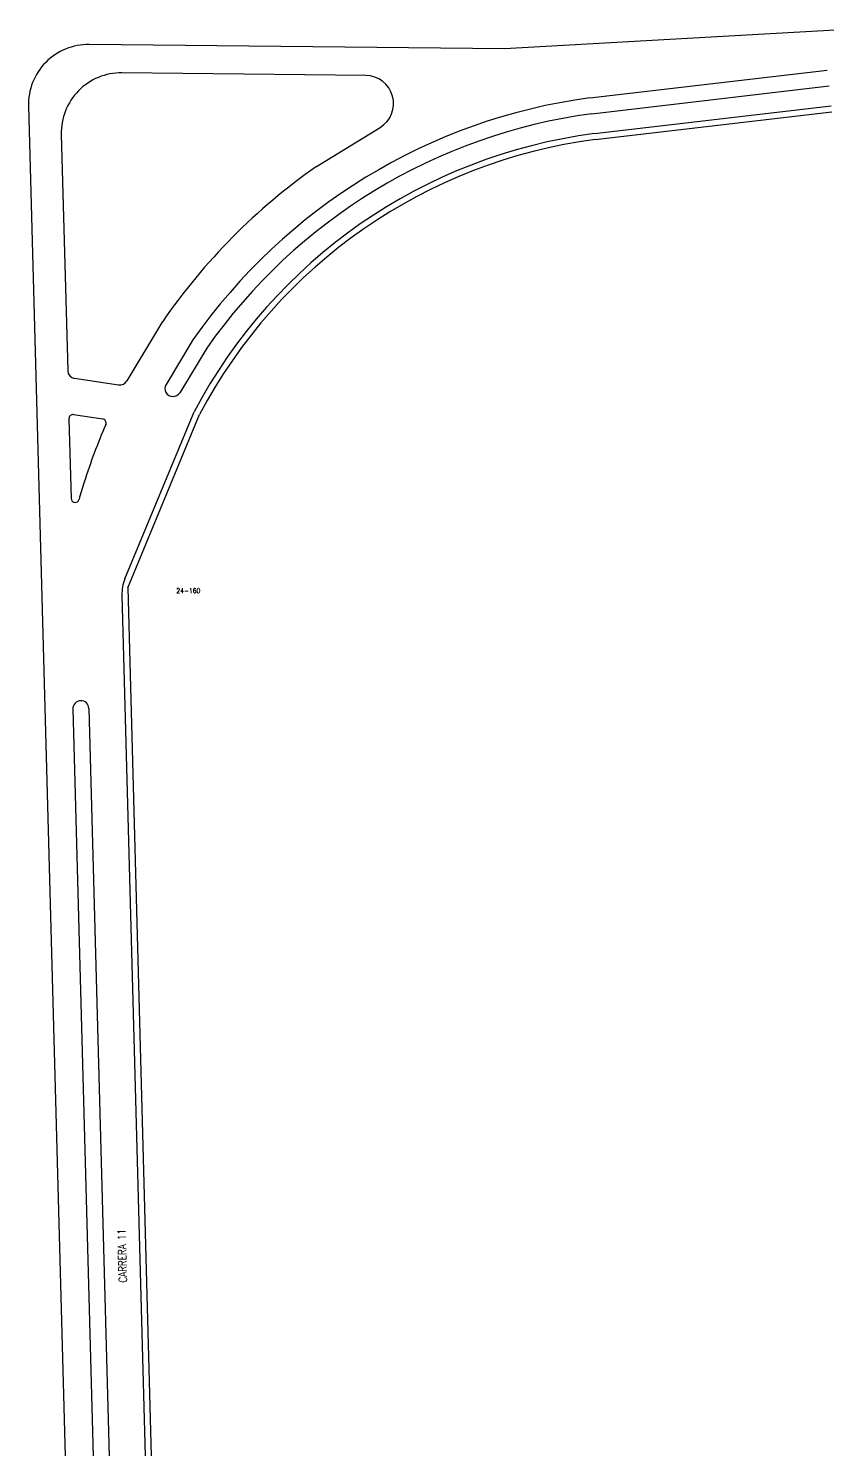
# Model space of a CAD drawing. Header units: millimetres. Extents: x 1022434 to 1024646, y 1272610 to 1274311.
# Drawn here: x 1022851.4 to 1023051, y 1273687.9 to 1274043.1 of the extents above; entities that cross this region are included whole.
import ezdxf

# ---------------------------------------------------------------- set-up
doc = ezdxf.new("R2010")
doc.units = ezdxf.units.MM
doc.header["$MEASUREMENT"] = 0
doc.layers.add('NOMEN', color=251, linetype='Continuous')
doc.layers.add('PLANIMETRIA', color=8, linetype='Continuous')
doc.layers.add('NOMENCLATURA', color=23, linetype='Continuous', lineweight=0)
doc.styles.add('CALLE', font='simplex.shx', dxfattribs={"width": 0.8, "height": 2})
doc.styles.add('NOMEN', font='simplex.shx', dxfattribs={"width": 0.8, "height": 1.25})

msp = doc.modelspace()

# ---------------------------------------------------------------- linework, layer by layer
at = {"layer": 'PLANIMETRIA', "linetype": 'Continuous'}
for p, q in [((1023113.74, 1274046.05), (1022970.3, 1274037.94)), ((1022970.3, 1274037.94), (1022866.55, 1274039.06)), ((1022935.68, 1274031.31), (1022874.75, 1274031.97)), ((1022991.61, 1274025.72), (1023050.94, 1274032.66)), ((1022992.14, 1274021.75), (1023051.4, 1274028.69)), ((1022851.4, 1274023.65), (1022862.9, 1273600.34)), ((1022992.8, 1274016.8), (1023051.9, 1274023.71)), ((1022992.98, 1274015.31), (1023052.06, 1274022.22)), ((1022859.59, 1274016.56), (1022861.2, 1273957.55)), ((1022923.34, 1274008.54), (1022939.28, 1274018.35)), ((1022884.92, 1273969.81), (1022875.97, 1273955.02)), ((1022892.5, 1273965.22), (1022885.78, 1273954.12)), ((1022895.93, 1273963.15), (1022889.2, 1273952.04)), ((1022862.9, 1273955.63), (1022873.9, 1273953.98)), ((1022861.52, 1273945.54), (1022862.06, 1273925.59)), ((1022862.67, 1273946.56), (1022869.94, 1273945.47)), ((1022875.5, 1273905.5), (1022892.76, 1273947.24)), ((1022876.19, 1273903.26), (1022894.12, 1273946.6)), ((1022876.19, 1273903.26), (1022884.28, 1273604.95)), ((1022874.74, 1273901.41), (1022882.77, 1273605.4)), ((1022862.49, 1273873), (1022869.85, 1273602.32)), ((1022866.49, 1273873.11), (1022873.85, 1273602.43))]:
    msp.add_line(p, q, dxfattribs=at)
for centre, radius, start, end in [((1022866.39, 1274024.06), 15, 89.3823, 181.5565), ((1022874.59, 1274016.97), 15, 89.3823, 181.5565), ((1022935.61, 1274024.31), 7, 301.6164, 89.3823), ((1023010.87, 1273882.73), 144.28, 97.6716, 145.1281), ((1023010.87, 1273882.72), 140.29, 97.6745, 145.0201), ((1023009.89, 1273885.49), 132.41, 97.4173, 152.2063), ((1023009.89, 1273885.49), 130.91, 97.4215, 152.1758), ((1023010.56, 1273883.62), 152.36, 124.9206, 145.5473), ((1022863.2, 1273957.6), 2, 181.5565, 261.4762), ((1022874.2, 1273955.95), 2, 261.4762, 332.0551), ((1022887.49, 1273953.08), 2, 148.8012, 328.8012), ((1022862.52, 1273945.57), 1, 81.4762, 181.5565), ((1022869.79, 1273944.48), 1, 336.6179, 81.4762), ((1023010.56, 1273883.62), 152.36, 156.6179, 162.3912), ((1023010.56, 1273883.62), 152.36, 162.3912, 164.1045), ((1022863.06, 1273925.62), 1, 181.5565, 344.1045), ((1022884.74, 1273901.68), 10, 157.5298, 181.5536), ((1022864.49, 1273873.06), 2, 1.5565, 181.5565)]:
    msp.add_arc(centre, radius, start, end, dxfattribs=at)

# ---------------------------------------------------------------- texts
at = {"layer": 'NOMEN', "linetype": 'Continuous', "style": 'NOMEN', "width": 0.8}
msp.add_text('24-160', height=1.25, rotation=0.4875, dxfattribs=at).set_placement((1022888.34, 1273901.9))
at = {"layer": 'NOMENCLATURA', "style": 'CALLE', "width": 0.8}
msp.add_text(' CARRERA 11', height=2, rotation=91.43, dxfattribs=at).set_placement((1022876.01, 1273728.6))

doc.saveas('drawing.dxf')
